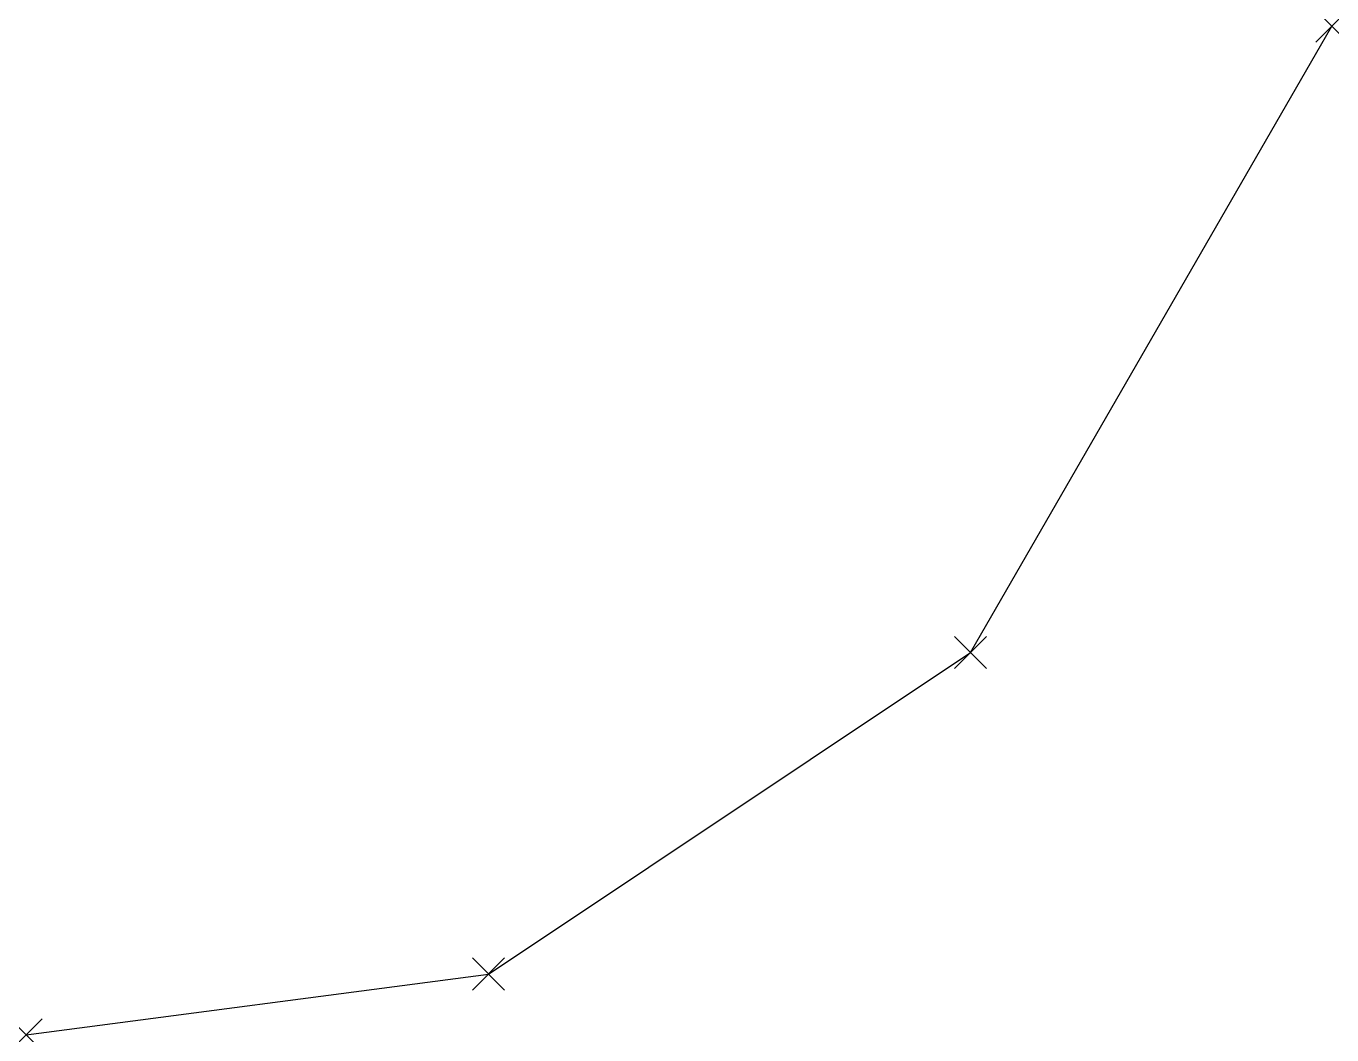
# Model space of a CAD drawing. Header units: millimetres. Extents: x 21.2 to 102.5, y 21.2 to 84.
import ezdxf

# ---------------------------------------------------------------- set-up
doc = ezdxf.new("R2010")
doc.units = ezdxf.units.MM
doc.header["$PDMODE"] = 3

msp = doc.modelspace()

# ---------------------------------------------------------------- linework, layer by layer
for p, q in [((80, 45), (102.5, 83.971)), ((50, 25), (80, 45)), ((21.213, 21.213), (50, 25))]:
    msp.add_line(p, q)
for p in [(102.5, 83.971), (80, 45), (50, 25), (21.213, 21.213)]:
    msp.add_point(p)

doc.saveas('drawing.dxf')
